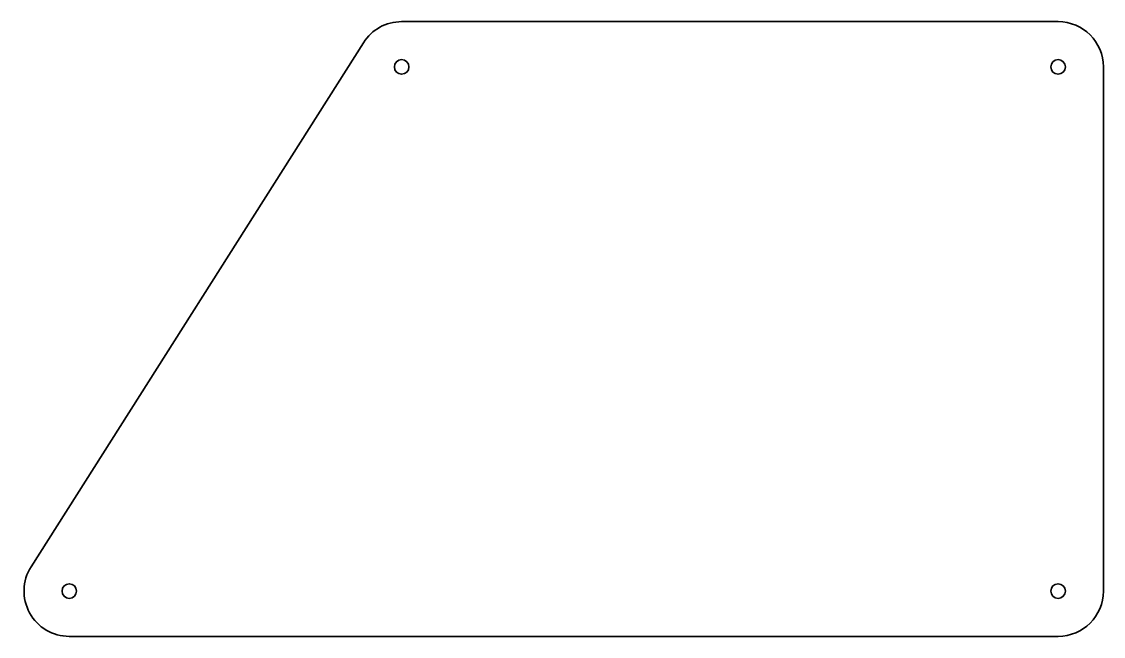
# Model space of a CAD drawing. Header units: millimetres. Extents: x -1 to 334, y 0 to 190.
import ezdxf

# ---------------------------------------------------------------- set-up
doc = ezdxf.new("R2010")
doc.units = ezdxf.units.MM
doc.layers.add('SIMUMAK Visible (ISO)', color=7, linetype='Continuous', lineweight=35)

# ---------------------------------------------------------------- blocks, each defined once
blk = doc.blocks.new('SIL-V025-TLTC001_Sheet_SIL-V025-TLTCS001')
at = {"layer": 'SIMUMAK Visible (ISO)'}
for p, q in [((-213.56, 418.83), (-10.61, 418.83)), ((-328.13, 250.33), (-225.38, 412.33)), ((3.39, 404.83), (3.39, 242.83)), ((-10.61, 228.83), (-316.31, 228.83))]:
    blk.add_line(p, q, dxfattribs=at)
for centre in [(-213.56, 404.83), (-10.61, 404.83), (-316.31, 242.83), (-10.61, 242.83)]:
    blk.add_circle(centre, 2.25, dxfattribs=at)
at = {"layer": 'SIMUMAK Visible (ISO)', "extrusion": (0, 0, -1)}
for centre, start, end in [((213.56, 404.83), 32.3863, 90), ((10.61, 404.83), 90, 180), ((316.31, 242.83), 270, 32.3863), ((10.61, 242.83), 180, 270)]:
    blk.add_arc(centre, 14, start, end, dxfattribs=at)

msp = doc.modelspace()

# ---------------------------------------------------------------- block references
msp.add_blockref('SIL-V025-TLTC001_Sheet_SIL-V025-TLTCS001', (330.18, -228.83))

doc.saveas('drawing.dxf')
